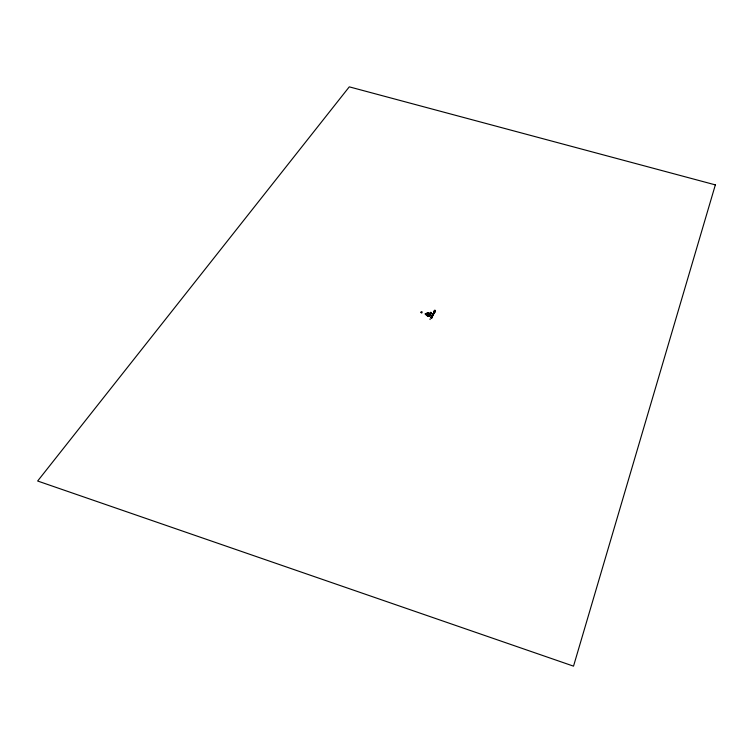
<?xml version="1.0" encoding="UTF-8"?>
<svg xmlns="http://www.w3.org/2000/svg" width="753" height="753" viewBox="0 0 753 753"><rect width="100%" height="100%" fill="white"/><g stroke="black" fill="none" stroke-linecap="round" stroke-linejoin="round"><path stroke-width="1.13" d="M429.144 314.312L430.387 314.387L429.888 315.978M431.394 312.909L430.123 312.73L430.716 312.25L431.347 312.834L430.264 312.871M432.655 313.625C433.446 315.375 432.693 317.004 431.846 315.018M428.099 316.486L428.918 314.754M431.516 315.874L432.391 316.015L432.457 316.909M432.627 314.152L433.672 314.575L431.723 315.328M433.502 313.239L434.265 313.54L434.076 312.542M435.036 311.949L434.199 312.646M427.036 313.502L426.132 314.876L426.725 313.587M427.139 315.639L427.713 314.387M429.605 313.483L429.417 314.293L429.888 313.389M434.942 311.949L433.813 311.375M428.975 315.055L428.41 316.025L428.702 315.196M429.568 315.507L429.907 315.94L428.636 315.253M431.798 315.394L432.73 315.215M431.441 313.003L430.377 313.54M428.476 313.408L428.052 314.048L428.561 313.248L429.455 313.737L428.278 313.775L428.673 312.599M428.137 313.916C427.393 315.253 429.304 311.629 427.139 312.881M432.693 315.413L433.06 315.422M426.904 313.399L427.045 313.323M434.359 311.347C436.373 312.373 435.149 308.692 434.17 310.81M434.255 313.502L433.323 313.737M434.152 311.996L435.027 312.024L434.123 311.751M431.102 318.453L431.78 318.227L431.573 317.164M430.697 317.38L432.363 317.022L431.789 316.364M428.391 313.399L427.299 313.577M428.523 315.469L427.384 314.98M429.05 314.556L430.396 314.547M426.443 314.039L426.32 314.763L425.153 314.001L426.32 313.512L426.217 314.792L426.593 314.067M428.532 315.639L428.212 316.072M427.431 315.093L427.149 315.592M434.377 310.575L435.074 310.556M427.28 312.759L428.41 313.06M434.81 310.716L435.432 311.253L435.178 310.547M432.41 316.862L431.977 316.401M432.551 315.62L433.05 315.338M431.149 317.625L431.93 317.747L431.055 317.879M426.226 314.669C426.669 314.462 423.581 313.154 426.396 314.199M428.109 316.392L427.205 315.893L428.033 315.535M433.276 314.368L433.323 313.559M429.003 314.98L429.634 315.394M429.511 313.935L429.53 313.775M432.495 316.382L432.514 316.787M429.831 315.959L428.645 315.912M427.215 315.629L428.495 315.545M429.426 313.785L429.417 314.199M431.234 316.599L431.516 317.117M430.368 314.622L430.33 315.121L429.549 314.585M428.852 313.775L428.269 314.396M430.161 319.536L429.888 319.056M420.927 312.222C422 314.886 422.988 310.067 420.927 312.222M715.35 184.88L573.522 666.151L37.65 481.016L349.279 86.849L715.35 184.88"/></g></svg>
